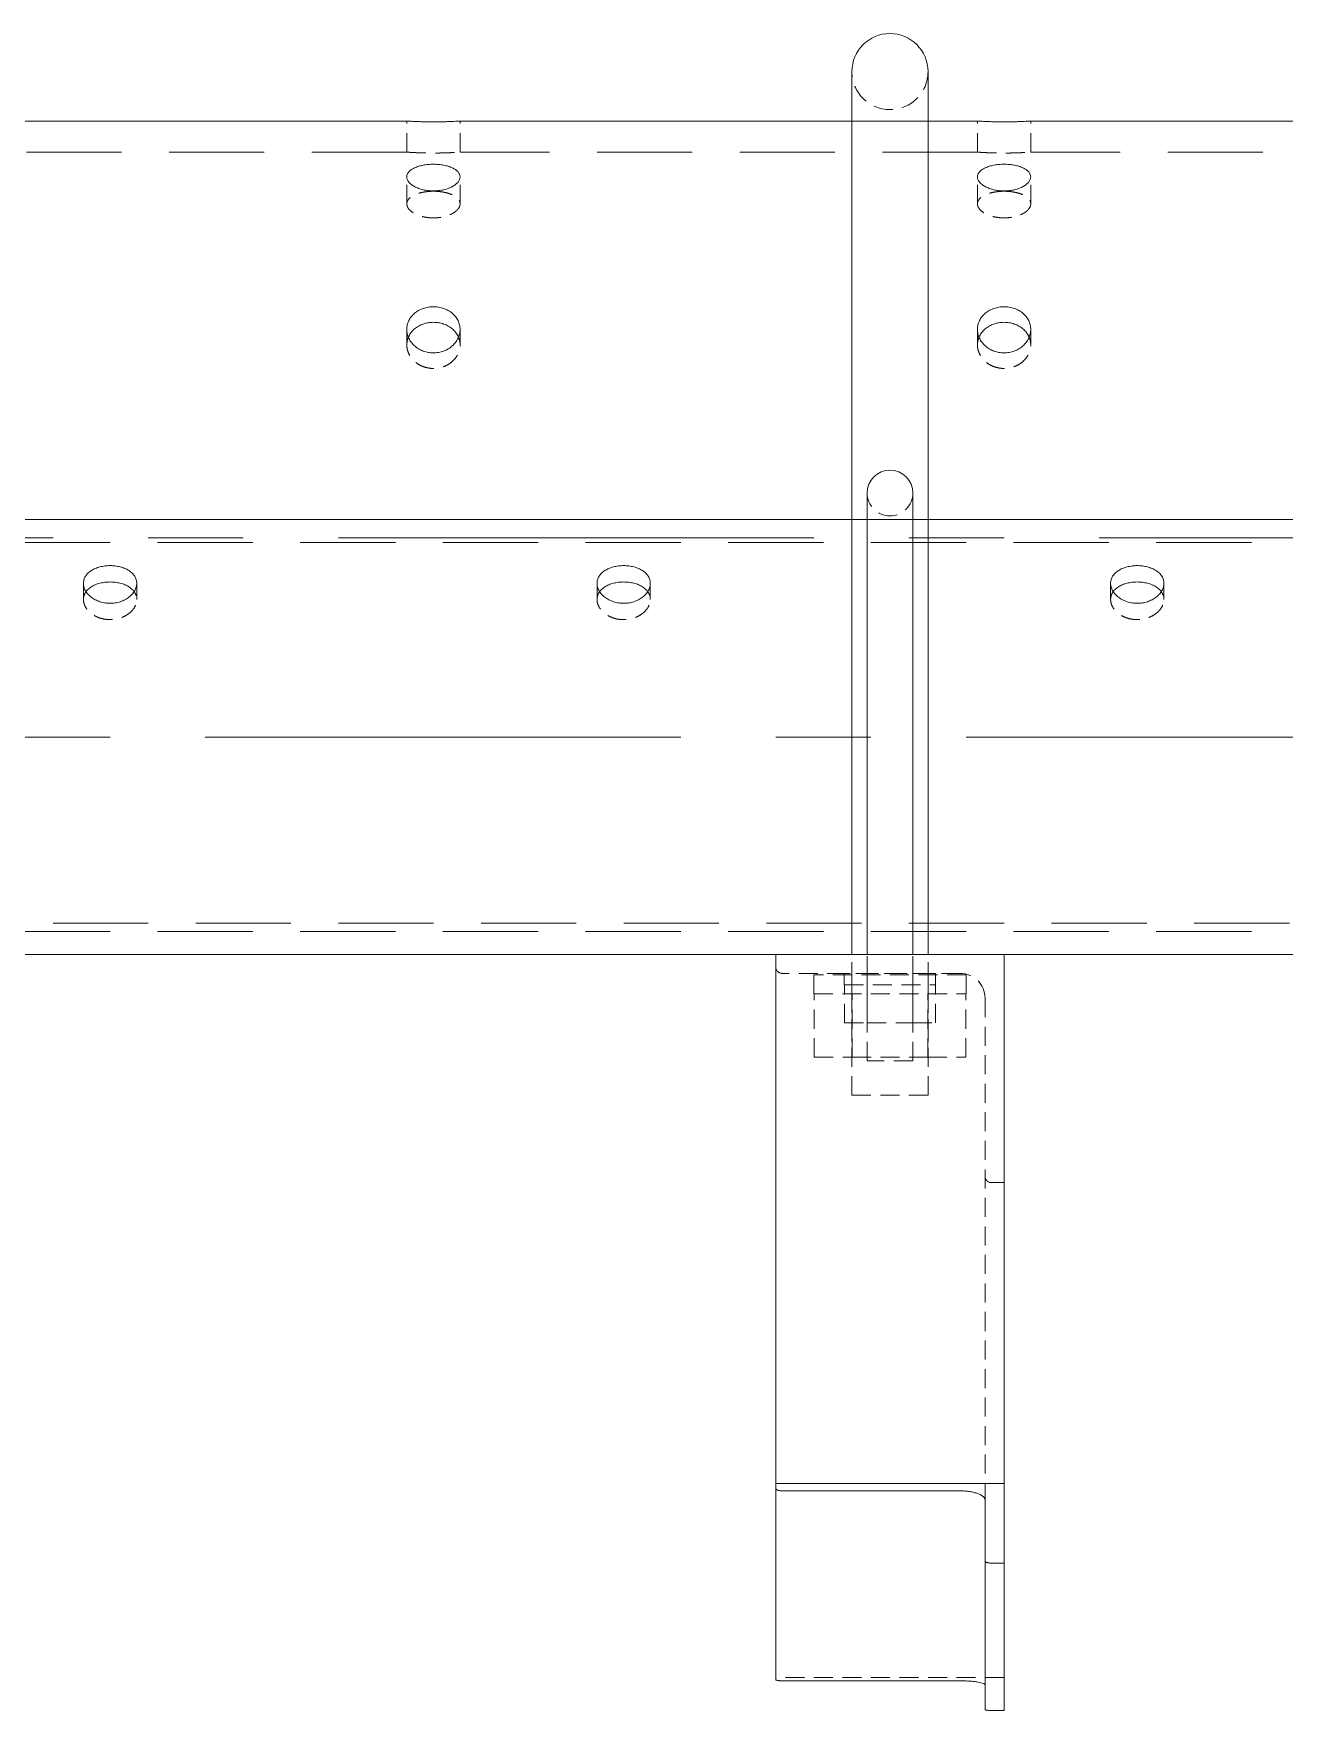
# Model space of a CAD drawing. Header units: millimetres. Extents: x -46397 to 283259, y -8690 to 23983.
# Drawn here: x 2568 to 2896.8, y 4020.8 to 4461.7 of the extents above; entities that cross this region are included whole.
import ezdxf

# ---------------------------------------------------------------- set-up
doc = ezdxf.new("R2010")
doc.units = ezdxf.units.MM
doc.linetypes.add('CENTER', pattern=[2, 1.25, -0.25, 0.25, -0.25])
doc.linetypes.add('HIDDENX2', pattern=[0.75, 0.5, -0.25])
doc.layers.add('DUONGTAM', color=1, linetype='CENTER', lineweight=0)
doc.layers.add('flashshoot', color=7, linetype='Continuous')

# ---------------------------------------------------------------- blocks, each defined once
blk = doc.blocks.new('A$C49aca623')
at = {"color": 2, "linetype": 'Continuous', "lineweight": 0, "ltscale": 10, "extrusion": (2.28848e-17, 1, 0)}
for p, q in [((-747, -563.9), (-883, -563.9)), ((-597, -563.9), (-733, -563.9)), ((-447, -563.9), (-583, -563.9)), ((1960, -783), (-2832, -783))]:
    blk.add_line(p, q, dxfattribs=at)
at = {"color": 1, "linetype": 'HIDDENX2', "lineweight": 0, "ltscale": 10, "extrusion": (2.28848e-17, 1, 0)}
for p, q in [((-747, -572.08), (-747, -563.9)), ((-733, -572.08), (-733, -563.9)), ((-597, -572.08), (-597, -563.9)), ((-583, -572.08), (-583, -563.9)), ((-747, -585.66), (-747, -578.58)), ((-733, -585.66), (-733, -578.58)), ((-597, -585.66), (-597, -578.58)), ((-583, -585.66), (-583, -578.58)), ((-747, -622.77), (-747, -618.68)), ((-733, -622.77), (-733, -618.68)), ((-597, -622.77), (-597, -618.68)), ((-583, -622.77), (-583, -618.68))]:
    blk.add_line(p, q, dxfattribs=at)
at = {"color": 1, "linetype": 'HIDDENX2', "lineweight": 0, "ltscale": 50, "extrusion": (2.28848e-17, 1, 0)}
for p, q in [((-747, -572.08), (-883, -572.08)), ((-597, -572.08), (-733, -572.08)), ((-447, -572.08), (-583, -572.08)), ((1960, -774.82), (-2832, -774.82))]:
    blk.add_line(p, q, dxfattribs=at)
at = {"color": 2, "linetype": 'Continuous', "lineweight": 0, "ltscale": 10}
for points, knots in [([(-733, -563.9), (-733, -563.9), (-733.04, -563.9), (-733.22, -563.91), (-733.35, -563.92), (-733.71, -563.94), (-733.93, -563.96), (-734.45, -563.98), (-734.74, -564), (-735.36, -564.03), (-735.71, -564.04), (-736.48, -564.07), (-736.89, -564.08), (-737.75, -564.1), (-738.2, -564.11), (-739.11, -564.12), (-739.56, -564.12), (-740.44, -564.12), (-740.89, -564.12), (-741.8, -564.11), (-742.25, -564.1), (-743.11, -564.08), (-743.52, -564.07), (-744.29, -564.04), (-744.64, -564.03), (-745.26, -564), (-745.55, -563.98), (-746.07, -563.96), (-746.29, -563.94), (-746.65, -563.92), (-746.78, -563.91), (-746.96, -563.9), (-747, -563.9), (-747, -563.9)], [10.550311, 10.550311, 10.550311, 10.550311, 11.869099, 11.869099, 13.187888, 13.187888, 14.506676, 14.506676, 15.825465, 15.825465, 17.144254, 17.144254, 18.463043, 18.463043, 19.781833, 19.781833, 21.100622, 21.100622, 22.419411, 22.419411, 23.7382, 23.7382, 25.05699, 25.05699, 26.375779, 26.375779, 27.694567, 27.694567, 29.013356, 29.013356, 30.332144, 30.332144, 31.650933, 31.650933, 31.650933, 31.650933]), ([(-583, -563.9), (-583, -563.9), (-583.04, -563.9), (-583.22, -563.91), (-583.35, -563.92), (-583.71, -563.94), (-583.93, -563.96), (-584.45, -563.98), (-584.74, -564), (-585.36, -564.03), (-585.71, -564.04), (-586.48, -564.07), (-586.89, -564.08), (-587.75, -564.1), (-588.2, -564.11), (-589.11, -564.12), (-589.56, -564.12), (-590.44, -564.12), (-590.89, -564.12), (-591.8, -564.11), (-592.25, -564.1), (-593.11, -564.08), (-593.52, -564.07), (-594.29, -564.04), (-594.64, -564.03), (-595.26, -564), (-595.55, -563.98), (-596.07, -563.96), (-596.29, -563.94), (-596.65, -563.92), (-596.78, -563.91), (-596.96, -563.9), (-597, -563.9), (-597, -563.9)], [10.550311, 10.550311, 10.550311, 10.550311, 11.869099, 11.869099, 13.187888, 13.187888, 14.506676, 14.506676, 15.825465, 15.825465, 17.144254, 17.144254, 18.463043, 18.463043, 19.781833, 19.781833, 21.100622, 21.100622, 22.419411, 22.419411, 23.7382, 23.7382, 25.05699, 25.05699, 26.375779, 26.375779, 27.694567, 27.694567, 29.013356, 29.013356, 30.332144, 30.332144, 31.650933, 31.650933, 31.650933, 31.650933]), ([(-740, -575.27), (-739.56, -575.27), (-739.11, -575.29), (-738.2, -575.37), (-737.75, -575.43), (-736.89, -575.59), (-736.48, -575.69), (-735.71, -575.92), (-735.36, -576.06), (-734.74, -576.34), (-734.45, -576.51), (-733.93, -576.86), (-733.71, -577.06), (-733.35, -577.47), (-733.22, -577.69), (-733.04, -578.13), (-733, -578.36), (-733, -578.8), (-733.04, -579.03), (-733.22, -579.49), (-733.35, -579.72), (-733.71, -580.17), (-733.93, -580.39), (-734.45, -580.79), (-734.74, -580.98), (-735.36, -581.32), (-735.71, -581.47), (-736.48, -581.76), (-736.89, -581.88), (-737.75, -582.07), (-738.2, -582.15), (-739.11, -582.25), (-739.56, -582.27), (-740.44, -582.27), (-740.89, -582.25), (-741.8, -582.15), (-742.25, -582.07), (-743.11, -581.88), (-743.52, -581.76), (-744.29, -581.47), (-744.64, -581.32), (-745.26, -580.98), (-745.55, -580.79), (-746.07, -580.39), (-746.29, -580.17), (-746.65, -579.72), (-746.78, -579.49), (-746.96, -579.03), (-747, -578.8), (-747, -578.36), (-746.96, -578.13), (-746.78, -577.69), (-746.65, -577.47), (-746.29, -577.06), (-746.07, -576.86), (-745.55, -576.51), (-745.26, -576.34), (-744.64, -576.06), (-744.29, -575.92), (-743.52, -575.69), (-743.11, -575.59), (-742.25, -575.43), (-741.8, -575.37), (-740.89, -575.29), (-740.44, -575.27), (-740, -575.27)], [0, 0, 0, 0, 1.318789, 1.318789, 2.637578, 2.637578, 3.956368, 3.956368, 5.275157, 5.275157, 6.593945, 6.593945, 7.912734, 7.912734, 9.231522, 9.231522, 10.550311, 10.550311, 11.869099, 11.869099, 13.187888, 13.187888, 14.506676, 14.506676, 15.825465, 15.825465, 17.144254, 17.144254, 18.463043, 18.463043, 19.781833, 19.781833, 21.100622, 21.100622, 22.419411, 22.419411, 23.7382, 23.7382, 25.05699, 25.05699, 26.375779, 26.375779, 27.694567, 27.694567, 29.013356, 29.013356, 30.332144, 30.332144, 31.650933, 31.650933, 32.969721, 32.969721, 34.28851, 34.28851, 35.607298, 35.607298, 36.926087, 36.926087, 38.244876, 38.244876, 39.563665, 39.563665, 40.882454, 40.882454, 42.201244, 42.201244, 42.201244, 42.201244]), ([(-590, -575.27), (-589.56, -575.27), (-589.11, -575.29), (-588.2, -575.37), (-587.75, -575.43), (-586.89, -575.59), (-586.48, -575.69), (-585.71, -575.92), (-585.36, -576.06), (-584.74, -576.34), (-584.45, -576.51), (-583.93, -576.86), (-583.71, -577.06), (-583.35, -577.47), (-583.22, -577.69), (-583.04, -578.13), (-583, -578.36), (-583, -578.8), (-583.04, -579.03), (-583.22, -579.49), (-583.35, -579.72), (-583.71, -580.17), (-583.93, -580.39), (-584.45, -580.79), (-584.74, -580.98), (-585.36, -581.32), (-585.71, -581.47), (-586.48, -581.76), (-586.89, -581.88), (-587.75, -582.07), (-588.2, -582.15), (-589.11, -582.25), (-589.56, -582.27), (-590.44, -582.27), (-590.89, -582.25), (-591.8, -582.15), (-592.25, -582.07), (-593.11, -581.88), (-593.52, -581.76), (-594.29, -581.47), (-594.64, -581.32), (-595.26, -580.98), (-595.55, -580.79), (-596.07, -580.39), (-596.29, -580.17), (-596.65, -579.72), (-596.78, -579.49), (-596.96, -579.03), (-597, -578.8), (-597, -578.36), (-596.96, -578.13), (-596.78, -577.69), (-596.65, -577.47), (-596.29, -577.06), (-596.07, -576.86), (-595.55, -576.51), (-595.26, -576.34), (-594.64, -576.06), (-594.29, -575.92), (-593.52, -575.69), (-593.11, -575.59), (-592.25, -575.43), (-591.8, -575.37), (-590.89, -575.29), (-590.44, -575.27), (-590, -575.27)], [0, 0, 0, 0, 1.318789, 1.318789, 2.637578, 2.637578, 3.956368, 3.956368, 5.275157, 5.275157, 6.593945, 6.593945, 7.912734, 7.912734, 9.231522, 9.231522, 10.550311, 10.550311, 11.869099, 11.869099, 13.187888, 13.187888, 14.506676, 14.506676, 15.825465, 15.825465, 17.144254, 17.144254, 18.463043, 18.463043, 19.781833, 19.781833, 21.100622, 21.100622, 22.419411, 22.419411, 23.7382, 23.7382, 25.05699, 25.05699, 26.375779, 26.375779, 27.694567, 27.694567, 29.013356, 29.013356, 30.332144, 30.332144, 31.650933, 31.650933, 32.969721, 32.969721, 34.28851, 34.28851, 35.607298, 35.607298, 36.926087, 36.926087, 38.244876, 38.244876, 39.563665, 39.563665, 40.882454, 40.882454, 42.201244, 42.201244, 42.201244, 42.201244]), ([(-740, -612.72), (-739.56, -612.72), (-739.11, -612.76), (-738.2, -612.91), (-737.75, -613.02), (-736.89, -613.32), (-736.48, -613.51), (-735.71, -613.94), (-735.36, -614.18), (-734.74, -614.71), (-734.45, -615), (-733.93, -615.65), (-733.71, -616), (-733.35, -616.74), (-733.22, -617.12), (-733.04, -617.9), (-733, -618.29), (-733, -619.06), (-733.04, -619.45), (-733.22, -620.24), (-733.35, -620.63), (-733.71, -621.39), (-733.93, -621.75), (-734.45, -622.43), (-734.74, -622.74), (-735.36, -623.29), (-735.71, -623.55), (-736.48, -624.01), (-736.89, -624.21), (-737.75, -624.53), (-738.2, -624.65), (-739.11, -624.81), (-739.56, -624.85), (-740.44, -624.85), (-740.89, -624.81), (-741.8, -624.65), (-742.25, -624.53), (-743.11, -624.21), (-743.52, -624.01), (-744.29, -623.55), (-744.64, -623.29), (-745.26, -622.74), (-745.55, -622.43), (-746.07, -621.75), (-746.29, -621.39), (-746.65, -620.63), (-746.78, -620.24), (-746.96, -619.45), (-747, -619.06), (-747, -618.29), (-746.96, -617.9), (-746.78, -617.12), (-746.65, -616.74), (-746.29, -616), (-746.07, -615.65), (-745.55, -615), (-745.26, -614.71), (-744.64, -614.18), (-744.29, -613.94), (-743.52, -613.51), (-743.11, -613.32), (-742.25, -613.02), (-741.8, -612.91), (-740.89, -612.76), (-740.44, -612.72), (-740, -612.72)], [0, 0, 0, 0, 1.318789, 1.318789, 2.637578, 2.637578, 3.956368, 3.956368, 5.275157, 5.275157, 6.593945, 6.593945, 7.912734, 7.912734, 9.231522, 9.231522, 10.550311, 10.550311, 11.869099, 11.869099, 13.187888, 13.187888, 14.506676, 14.506676, 15.825465, 15.825465, 17.144254, 17.144254, 18.463043, 18.463043, 19.781833, 19.781833, 21.100622, 21.100622, 22.419411, 22.419411, 23.7382, 23.7382, 25.05699, 25.05699, 26.375779, 26.375779, 27.694567, 27.694567, 29.013356, 29.013356, 30.332144, 30.332144, 31.650933, 31.650933, 32.969721, 32.969721, 34.28851, 34.28851, 35.607298, 35.607298, 36.926087, 36.926087, 38.244876, 38.244876, 39.563665, 39.563665, 40.882454, 40.882454, 42.201244, 42.201244, 42.201244, 42.201244]), ([(-590, -612.72), (-589.56, -612.72), (-589.11, -612.76), (-588.2, -612.91), (-587.75, -613.02), (-586.89, -613.32), (-586.48, -613.51), (-585.71, -613.94), (-585.36, -614.18), (-584.74, -614.71), (-584.45, -615), (-583.93, -615.65), (-583.71, -616), (-583.35, -616.74), (-583.22, -617.12), (-583.04, -617.9), (-583, -618.29), (-583, -619.06), (-583.04, -619.45), (-583.22, -620.24), (-583.35, -620.63), (-583.71, -621.39), (-583.93, -621.75), (-584.45, -622.43), (-584.74, -622.74), (-585.36, -623.29), (-585.71, -623.55), (-586.48, -624.01), (-586.89, -624.21), (-587.75, -624.53), (-588.2, -624.65), (-589.11, -624.81), (-589.56, -624.85), (-590.44, -624.85), (-590.89, -624.81), (-591.8, -624.65), (-592.25, -624.53), (-593.11, -624.21), (-593.52, -624.01), (-594.29, -623.55), (-594.64, -623.29), (-595.26, -622.74), (-595.55, -622.43), (-596.07, -621.75), (-596.29, -621.39), (-596.65, -620.63), (-596.78, -620.24), (-596.96, -619.45), (-597, -619.06), (-597, -618.29), (-596.96, -617.9), (-596.78, -617.12), (-596.65, -616.74), (-596.29, -616), (-596.07, -615.65), (-595.55, -615), (-595.26, -614.71), (-594.64, -614.18), (-594.29, -613.94), (-593.52, -613.51), (-593.11, -613.32), (-592.25, -613.02), (-591.8, -612.91), (-590.89, -612.76), (-590.44, -612.72), (-590, -612.72)], [0, 0, 0, 0, 1.318789, 1.318789, 2.637578, 2.637578, 3.956368, 3.956368, 5.275157, 5.275157, 6.593945, 6.593945, 7.912734, 7.912734, 9.231522, 9.231522, 10.550311, 10.550311, 11.869099, 11.869099, 13.187888, 13.187888, 14.506676, 14.506676, 15.825465, 15.825465, 17.144254, 17.144254, 18.463043, 18.463043, 19.781833, 19.781833, 21.100622, 21.100622, 22.419411, 22.419411, 23.7382, 23.7382, 25.05699, 25.05699, 26.375779, 26.375779, 27.694567, 27.694567, 29.013356, 29.013356, 30.332144, 30.332144, 31.650933, 31.650933, 32.969721, 32.969721, 34.28851, 34.28851, 35.607298, 35.607298, 36.926087, 36.926087, 38.244876, 38.244876, 39.563665, 39.563665, 40.882454, 40.882454, 42.201244, 42.201244, 42.201244, 42.201244]), ([(-740, -616.82), (-740.44, -616.82), (-740.89, -616.86), (-741.8, -617.01), (-742.25, -617.12), (-743.11, -617.42), (-743.52, -617.6), (-744.29, -618.03), (-744.64, -618.28), (-745.26, -618.8), (-745.55, -619.1), (-746.07, -619.74), (-746.29, -620.09), (-746.51, -620.55), (-746.55, -620.64), (-746.59, -620.73)], [0, 0, 0, 0, 1.318854, 1.318854, 2.637708, 2.637708, 3.956563, 3.956563, 5.275417, 5.275417, 6.59427, 6.59427, 7.913123, 7.913123, 8.233495, 8.233495, 8.233495, 8.233495]), ([(-733.41, -620.73), (-733.45, -620.64), (-733.49, -620.55), (-733.71, -620.09), (-733.93, -619.74), (-734.45, -619.1), (-734.74, -618.8), (-735.36, -618.28), (-735.71, -618.03), (-736.48, -617.6), (-736.89, -617.42), (-737.75, -617.12), (-738.2, -617.01), (-739.11, -616.86), (-739.56, -616.82), (-740, -616.82)], [33.969824, 33.969824, 33.969824, 33.969824, 34.290196, 34.290196, 35.609049, 35.609049, 36.927902, 36.927902, 38.246757, 38.246757, 39.565611, 39.565611, 40.884465, 40.884465, 42.203319, 42.203319, 42.203319, 42.203319]), ([(-590, -616.82), (-590.44, -616.82), (-590.89, -616.86), (-591.8, -617.01), (-592.25, -617.12), (-593.11, -617.42), (-593.52, -617.6), (-594.29, -618.03), (-594.64, -618.28), (-595.26, -618.8), (-595.55, -619.1), (-596.07, -619.74), (-596.29, -620.09), (-596.51, -620.55), (-596.55, -620.64), (-596.59, -620.73)], [0, 0, 0, 0, 1.318854, 1.318854, 2.637708, 2.637708, 3.956563, 3.956563, 5.275417, 5.275417, 6.59427, 6.59427, 7.913123, 7.913123, 8.233495, 8.233495, 8.233495, 8.233495]), ([(-583.41, -620.73), (-583.45, -620.64), (-583.49, -620.55), (-583.71, -620.09), (-583.93, -619.74), (-584.45, -619.1), (-584.74, -618.8), (-585.36, -618.28), (-585.71, -618.03), (-586.48, -617.6), (-586.89, -617.42), (-587.75, -617.12), (-588.2, -617.01), (-589.11, -616.86), (-589.56, -616.82), (-590, -616.82)], [33.969824, 33.969824, 33.969824, 33.969824, 34.290196, 34.290196, 35.609049, 35.609049, 36.927902, 36.927902, 38.246757, 38.246757, 39.565611, 39.565611, 40.884465, 40.884465, 42.203319, 42.203319, 42.203319, 42.203319])]:
    blk.add_open_spline(points, degree=3, knots=knots, dxfattribs=at)
at = {"color": 1, "linetype": 'HIDDENX2', "lineweight": 0, "ltscale": 10}
for points, knots in [([(-747, -572.08), (-747, -572.08), (-746.96, -572.08), (-746.78, -572.09), (-746.65, -572.1), (-746.29, -572.13), (-746.07, -572.14), (-745.55, -572.17), (-745.26, -572.19), (-744.64, -572.22), (-744.29, -572.23), (-743.52, -572.26), (-743.11, -572.28), (-742.25, -572.3), (-741.8, -572.31), (-740.89, -572.32), (-740.44, -572.32), (-739.56, -572.32), (-739.11, -572.32), (-738.2, -572.31), (-737.75, -572.3), (-736.89, -572.28), (-736.48, -572.26), (-735.71, -572.23), (-735.36, -572.22), (-734.74, -572.19), (-734.45, -572.17), (-733.93, -572.14), (-733.71, -572.13), (-733.35, -572.1), (-733.22, -572.09), (-733.04, -572.08), (-733, -572.08), (-733, -572.08)], [10.55083, 10.55083, 10.55083, 10.55083, 11.869683, 11.869683, 13.188536, 13.188536, 14.507389, 14.507389, 15.826243, 15.826243, 17.145097, 17.145097, 18.463951, 18.463951, 19.782805, 19.782805, 21.10166, 21.10166, 22.420514, 22.420514, 23.739368, 23.739368, 25.058222, 25.058222, 26.377077, 26.377077, 27.69593, 27.69593, 29.014783, 29.014783, 30.333636, 30.333636, 31.652489, 31.652489, 31.652489, 31.652489]), ([(-597, -572.08), (-597, -572.08), (-596.96, -572.08), (-596.78, -572.09), (-596.65, -572.1), (-596.29, -572.13), (-596.07, -572.14), (-595.55, -572.17), (-595.26, -572.19), (-594.64, -572.22), (-594.29, -572.23), (-593.52, -572.26), (-593.11, -572.28), (-592.25, -572.3), (-591.8, -572.31), (-590.89, -572.32), (-590.44, -572.32), (-589.56, -572.32), (-589.11, -572.32), (-588.2, -572.31), (-587.75, -572.3), (-586.89, -572.28), (-586.48, -572.26), (-585.71, -572.23), (-585.36, -572.22), (-584.74, -572.19), (-584.45, -572.17), (-583.93, -572.14), (-583.71, -572.13), (-583.35, -572.1), (-583.22, -572.09), (-583.04, -572.08), (-583, -572.08), (-583, -572.08)], [10.55083, 10.55083, 10.55083, 10.55083, 11.869683, 11.869683, 13.188536, 13.188536, 14.507389, 14.507389, 15.826243, 15.826243, 17.145097, 17.145097, 18.463951, 18.463951, 19.782805, 19.782805, 21.10166, 21.10166, 22.420514, 22.420514, 23.739368, 23.739368, 25.058222, 25.058222, 26.377077, 26.377077, 27.69593, 27.69593, 29.014783, 29.014783, 30.333636, 30.333636, 31.652489, 31.652489, 31.652489, 31.652489]), ([(-740, -582.37), (-740.44, -582.37), (-740.89, -582.39), (-741.8, -582.47), (-742.25, -582.53), (-743.11, -582.69), (-743.52, -582.79), (-744.29, -583.02), (-744.64, -583.15), (-745.26, -583.43), (-745.55, -583.59), (-746.07, -583.95), (-746.29, -584.15), (-746.65, -584.56), (-746.78, -584.77), (-746.96, -585.22), (-747, -585.44), (-747, -585.88), (-746.96, -586.11), (-746.78, -586.57), (-746.65, -586.81), (-746.29, -587.26), (-746.07, -587.48), (-745.55, -587.88), (-745.26, -588.07), (-744.64, -588.41), (-744.29, -588.57), (-743.52, -588.85), (-743.11, -588.97), (-742.25, -589.17), (-741.8, -589.25), (-740.89, -589.35), (-740.44, -589.37), (-739.56, -589.37), (-739.11, -589.35), (-738.2, -589.25), (-737.75, -589.17), (-736.89, -588.97), (-736.48, -588.85), (-735.71, -588.57), (-735.36, -588.41), (-734.74, -588.07), (-734.45, -587.88), (-733.93, -587.48), (-733.71, -587.26), (-733.35, -586.81), (-733.22, -586.57), (-733.04, -586.11), (-733, -585.88), (-733, -585.44), (-733.04, -585.22), (-733.22, -584.77), (-733.35, -584.56), (-733.71, -584.15), (-733.93, -583.95), (-734.45, -583.59), (-734.74, -583.43), (-735.36, -583.15), (-735.71, -583.02), (-736.48, -582.79), (-736.89, -582.69), (-737.75, -582.53), (-738.2, -582.47), (-739.11, -582.39), (-739.56, -582.37), (-740, -582.37)], [0, 0, 0, 0, 1.318854, 1.318854, 2.637708, 2.637708, 3.956563, 3.956563, 5.275417, 5.275417, 6.59427, 6.59427, 7.913123, 7.913123, 9.231977, 9.231977, 10.55083, 10.55083, 11.869683, 11.869683, 13.188536, 13.188536, 14.507389, 14.507389, 15.826243, 15.826243, 17.145097, 17.145097, 18.463951, 18.463951, 19.782805, 19.782805, 21.10166, 21.10166, 22.420514, 22.420514, 23.739368, 23.739368, 25.058222, 25.058222, 26.377077, 26.377077, 27.69593, 27.69593, 29.014783, 29.014783, 30.333636, 30.333636, 31.652489, 31.652489, 32.971343, 32.971343, 34.290196, 34.290196, 35.609049, 35.609049, 36.927902, 36.927902, 38.246757, 38.246757, 39.565611, 39.565611, 40.884465, 40.884465, 42.203319, 42.203319, 42.203319, 42.203319]), ([(-590, -582.37), (-590.44, -582.37), (-590.89, -582.39), (-591.8, -582.47), (-592.25, -582.53), (-593.11, -582.69), (-593.52, -582.79), (-594.29, -583.02), (-594.64, -583.15), (-595.26, -583.43), (-595.55, -583.59), (-596.07, -583.95), (-596.29, -584.15), (-596.65, -584.56), (-596.78, -584.77), (-596.96, -585.22), (-597, -585.44), (-597, -585.88), (-596.96, -586.11), (-596.78, -586.57), (-596.65, -586.81), (-596.29, -587.26), (-596.07, -587.48), (-595.55, -587.88), (-595.26, -588.07), (-594.64, -588.41), (-594.29, -588.57), (-593.52, -588.85), (-593.11, -588.97), (-592.25, -589.17), (-591.8, -589.25), (-590.89, -589.35), (-590.44, -589.37), (-589.56, -589.37), (-589.11, -589.35), (-588.2, -589.25), (-587.75, -589.17), (-586.89, -588.97), (-586.48, -588.85), (-585.71, -588.57), (-585.36, -588.41), (-584.74, -588.07), (-584.45, -587.88), (-583.93, -587.48), (-583.71, -587.26), (-583.35, -586.81), (-583.22, -586.57), (-583.04, -586.11), (-583, -585.88), (-583, -585.44), (-583.04, -585.22), (-583.22, -584.77), (-583.35, -584.56), (-583.71, -584.15), (-583.93, -583.95), (-584.45, -583.59), (-584.74, -583.43), (-585.36, -583.15), (-585.71, -583.02), (-586.48, -582.79), (-586.89, -582.69), (-587.75, -582.53), (-588.2, -582.47), (-589.11, -582.39), (-589.56, -582.37), (-590, -582.37)], [0, 0, 0, 0, 1.318854, 1.318854, 2.637708, 2.637708, 3.956563, 3.956563, 5.275417, 5.275417, 6.59427, 6.59427, 7.913123, 7.913123, 9.231977, 9.231977, 10.55083, 10.55083, 11.869683, 11.869683, 13.188536, 13.188536, 14.507389, 14.507389, 15.826243, 15.826243, 17.145097, 17.145097, 18.463951, 18.463951, 19.782805, 19.782805, 21.10166, 21.10166, 22.420514, 22.420514, 23.739368, 23.739368, 25.058222, 25.058222, 26.377077, 26.377077, 27.69593, 27.69593, 29.014783, 29.014783, 30.333636, 30.333636, 31.652489, 31.652489, 32.971343, 32.971343, 34.290196, 34.290196, 35.609049, 35.609049, 36.927902, 36.927902, 38.246757, 38.246757, 39.565611, 39.565611, 40.884465, 40.884465, 42.203319, 42.203319, 42.203319, 42.203319]), ([(-746.59, -620.73), (-746.71, -621.02), (-746.8, -621.31), (-746.96, -621.99), (-747, -622.38), (-747, -623.15), (-746.96, -623.54), (-746.78, -624.33), (-746.65, -624.72), (-746.29, -625.48), (-746.07, -625.85), (-745.55, -626.52), (-745.26, -626.84), (-744.64, -627.39), (-744.29, -627.65), (-743.52, -628.11), (-743.11, -628.31), (-742.25, -628.63), (-741.8, -628.75), (-740.89, -628.91), (-740.44, -628.95), (-739.56, -628.95), (-739.11, -628.91), (-738.2, -628.75), (-737.75, -628.63), (-736.89, -628.31), (-736.48, -628.11), (-735.71, -627.65), (-735.36, -627.39), (-734.74, -626.84), (-734.45, -626.52), (-733.93, -625.85), (-733.71, -625.48), (-733.35, -624.72), (-733.22, -624.33), (-733.04, -623.54), (-733, -623.15), (-733, -622.38), (-733.04, -621.99), (-733.2, -621.31), (-733.29, -621.02), (-733.41, -620.73)], [8.233495, 8.233495, 8.233495, 8.233495, 9.231977, 9.231977, 10.55083, 10.55083, 11.869683, 11.869683, 13.188536, 13.188536, 14.507389, 14.507389, 15.826243, 15.826243, 17.145097, 17.145097, 18.463951, 18.463951, 19.782805, 19.782805, 21.10166, 21.10166, 22.420514, 22.420514, 23.739368, 23.739368, 25.058222, 25.058222, 26.377077, 26.377077, 27.69593, 27.69593, 29.014783, 29.014783, 30.333636, 30.333636, 31.652489, 31.652489, 32.971343, 32.971343, 33.969824, 33.969824, 33.969824, 33.969824]), ([(-596.59, -620.73), (-596.71, -621.02), (-596.8, -621.31), (-596.96, -621.99), (-597, -622.38), (-597, -623.15), (-596.96, -623.54), (-596.78, -624.33), (-596.65, -624.72), (-596.29, -625.48), (-596.07, -625.85), (-595.55, -626.52), (-595.26, -626.84), (-594.64, -627.39), (-594.29, -627.65), (-593.52, -628.11), (-593.11, -628.31), (-592.25, -628.63), (-591.8, -628.75), (-590.89, -628.91), (-590.44, -628.95), (-589.56, -628.95), (-589.11, -628.91), (-588.2, -628.75), (-587.75, -628.63), (-586.89, -628.31), (-586.48, -628.11), (-585.71, -627.65), (-585.36, -627.39), (-584.74, -626.84), (-584.45, -626.52), (-583.93, -625.85), (-583.71, -625.48), (-583.35, -624.72), (-583.22, -624.33), (-583.04, -623.54), (-583, -623.15), (-583, -622.38), (-583.04, -621.99), (-583.2, -621.31), (-583.29, -621.02), (-583.41, -620.73)], [8.233495, 8.233495, 8.233495, 8.233495, 9.231977, 9.231977, 10.55083, 10.55083, 11.869683, 11.869683, 13.188536, 13.188536, 14.507389, 14.507389, 15.826243, 15.826243, 17.145097, 17.145097, 18.463951, 18.463951, 19.782805, 19.782805, 21.10166, 21.10166, 22.420514, 22.420514, 23.739368, 23.739368, 25.058222, 25.058222, 26.377077, 26.377077, 27.69593, 27.69593, 29.014783, 29.014783, 30.333636, 30.333636, 31.652489, 31.652489, 32.971343, 32.971343, 33.969824, 33.969824, 33.969824, 33.969824])]:
    blk.add_open_spline(points, degree=3, knots=knots, dxfattribs=at)
at = {"layer": 'DUONGTAM', "ltscale": 100, "extrusion": (2.28848e-17, 1, 0)}
blk.add_line((1960, -673.45), (-3000, -673.45), dxfattribs=at)
blk = doc.blocks.new('A$C46e65358')
at = {"color": 150, "linetype": 'Continuous', "lineweight": 0, "ltscale": 10, "extrusion": (2.28848e-17, 1, 0)}
for p, q in [((1125, -668.7), (-3000, -668.7)), ((1125, -783), (-2842, -783))]:
    blk.add_line(p, q, dxfattribs=at)
at = {"color": 1, "linetype": 'HIDDENX2', "lineweight": 0, "ltscale": 50, "extrusion": (2.28848e-17, 1, 0)}
for p, q in [((1125, -674.72), (-3000, -674.72)), ((1125, -776.98), (-2842, -776.98))]:
    blk.add_line(p, q, dxfattribs=at)
at = {"color": 1, "linetype": 'HIDDENX2', "lineweight": 0, "ltscale": 10, "extrusion": (2.28848e-17, 1, 0)}
for p, q in [((-832, -689.7), (-832, -685.44)), ((-818, -689.7), (-818, -685.44)), ((-697, -689.7), (-697, -685.44)), ((-683, -689.7), (-683, -685.44)), ((-562, -689.7), (-562, -685.44)), ((-548, -689.7), (-548, -685.44))]:
    blk.add_line(p, q, dxfattribs=at)
at = {"color": 150, "linetype": 'Continuous', "lineweight": 0, "ltscale": 10}
for points, knots in [([(-825, -680.79), (-824.56, -680.79), (-824.11, -680.82), (-823.2, -680.93), (-822.75, -681.01), (-821.89, -681.24), (-821.48, -681.38), (-820.71, -681.7), (-820.36, -681.89), (-819.74, -682.29), (-819.45, -682.52), (-818.93, -683.02), (-818.71, -683.3), (-818.35, -683.88), (-818.22, -684.19), (-818.04, -684.81), (-818, -685.13), (-818, -685.75), (-818.04, -686.08), (-818.22, -686.73), (-818.35, -687.06), (-818.71, -687.7), (-818.93, -688.01), (-819.45, -688.58), (-819.74, -688.85), (-820.36, -689.33), (-820.71, -689.56), (-821.48, -689.96), (-821.89, -690.13), (-822.75, -690.41), (-823.2, -690.52), (-824.11, -690.66), (-824.56, -690.69), (-825.44, -690.69), (-825.89, -690.66), (-826.8, -690.52), (-827.25, -690.41), (-828.11, -690.13), (-828.52, -689.96), (-829.29, -689.56), (-829.64, -689.33), (-830.26, -688.85), (-830.55, -688.58), (-831.07, -688.01), (-831.29, -687.7), (-831.65, -687.06), (-831.78, -686.73), (-831.96, -686.08), (-832, -685.75), (-832, -685.13), (-831.96, -684.81), (-831.78, -684.19), (-831.65, -683.88), (-831.29, -683.3), (-831.07, -683.02), (-830.55, -682.52), (-830.26, -682.29), (-829.64, -681.89), (-829.29, -681.7), (-828.52, -681.38), (-828.11, -681.24), (-827.25, -681.01), (-826.8, -680.93), (-825.89, -680.82), (-825.44, -680.79), (-825, -680.79)], [0, 0, 0, 0, 1.319832, 1.319832, 2.639664, 2.639664, 3.959497, 3.959497, 5.279329, 5.279329, 6.599151, 6.599151, 7.918973, 7.918973, 9.238795, 9.238795, 10.558617, 10.558617, 11.878439, 11.878439, 13.198261, 13.198261, 14.518084, 14.518084, 15.837906, 15.837906, 17.157738, 17.157738, 18.47757, 18.47757, 19.797402, 19.797402, 21.117235, 21.117235, 22.437067, 22.437067, 23.756899, 23.756899, 25.076731, 25.076731, 26.396564, 26.396564, 27.716386, 27.716386, 29.036208, 29.036208, 30.35603, 30.35603, 31.675852, 31.675852, 32.995674, 32.995674, 34.315496, 34.315496, 35.635318, 35.635318, 36.95514, 36.95514, 38.274973, 38.274973, 39.594805, 39.594805, 40.914637, 40.914637, 42.234469, 42.234469, 42.234469, 42.234469]), ([(-690, -680.79), (-689.56, -680.79), (-689.11, -680.82), (-688.2, -680.93), (-687.75, -681.01), (-686.89, -681.24), (-686.48, -681.38), (-685.71, -681.7), (-685.36, -681.89), (-684.74, -682.29), (-684.45, -682.52), (-683.93, -683.02), (-683.71, -683.3), (-683.35, -683.88), (-683.22, -684.19), (-683.04, -684.81), (-683, -685.13), (-683, -685.75), (-683.04, -686.08), (-683.22, -686.73), (-683.35, -687.06), (-683.71, -687.7), (-683.93, -688.01), (-684.45, -688.58), (-684.74, -688.85), (-685.36, -689.33), (-685.71, -689.56), (-686.48, -689.96), (-686.89, -690.13), (-687.75, -690.41), (-688.2, -690.52), (-689.11, -690.66), (-689.56, -690.69), (-690.44, -690.69), (-690.89, -690.66), (-691.8, -690.52), (-692.25, -690.41), (-693.11, -690.13), (-693.52, -689.96), (-694.29, -689.56), (-694.64, -689.33), (-695.26, -688.85), (-695.55, -688.58), (-696.07, -688.01), (-696.29, -687.7), (-696.65, -687.06), (-696.78, -686.73), (-696.96, -686.08), (-697, -685.75), (-697, -685.13), (-696.96, -684.81), (-696.78, -684.19), (-696.65, -683.88), (-696.29, -683.3), (-696.07, -683.02), (-695.55, -682.52), (-695.26, -682.29), (-694.64, -681.89), (-694.29, -681.7), (-693.52, -681.38), (-693.11, -681.24), (-692.25, -681.01), (-691.8, -680.93), (-690.89, -680.82), (-690.44, -680.79), (-690, -680.79)], [0, 0, 0, 0, 1.319832, 1.319832, 2.639664, 2.639664, 3.959497, 3.959497, 5.279329, 5.279329, 6.599151, 6.599151, 7.918973, 7.918973, 9.238795, 9.238795, 10.558617, 10.558617, 11.878439, 11.878439, 13.198261, 13.198261, 14.518084, 14.518084, 15.837906, 15.837906, 17.157738, 17.157738, 18.47757, 18.47757, 19.797402, 19.797402, 21.117235, 21.117235, 22.437067, 22.437067, 23.756899, 23.756899, 25.076731, 25.076731, 26.396564, 26.396564, 27.716386, 27.716386, 29.036208, 29.036208, 30.35603, 30.35603, 31.675852, 31.675852, 32.995674, 32.995674, 34.315496, 34.315496, 35.635318, 35.635318, 36.95514, 36.95514, 38.274973, 38.274973, 39.594805, 39.594805, 40.914637, 40.914637, 42.234469, 42.234469, 42.234469, 42.234469]), ([(-555, -680.79), (-554.56, -680.79), (-554.11, -680.82), (-553.2, -680.93), (-552.75, -681.01), (-551.89, -681.24), (-551.48, -681.38), (-550.71, -681.7), (-550.36, -681.89), (-549.74, -682.29), (-549.45, -682.52), (-548.93, -683.02), (-548.71, -683.3), (-548.35, -683.88), (-548.22, -684.19), (-548.04, -684.81), (-548, -685.13), (-548, -685.75), (-548.04, -686.08), (-548.22, -686.73), (-548.35, -687.06), (-548.71, -687.7), (-548.93, -688.01), (-549.45, -688.58), (-549.74, -688.85), (-550.36, -689.33), (-550.71, -689.56), (-551.48, -689.96), (-551.89, -690.13), (-552.75, -690.41), (-553.2, -690.52), (-554.11, -690.66), (-554.56, -690.69), (-555.44, -690.69), (-555.89, -690.66), (-556.8, -690.52), (-557.25, -690.41), (-558.11, -690.13), (-558.52, -689.96), (-559.29, -689.56), (-559.64, -689.33), (-560.26, -688.85), (-560.55, -688.58), (-561.07, -688.01), (-561.29, -687.7), (-561.65, -687.06), (-561.78, -686.73), (-561.96, -686.08), (-562, -685.75), (-562, -685.13), (-561.96, -684.81), (-561.78, -684.19), (-561.65, -683.88), (-561.29, -683.3), (-561.07, -683.02), (-560.55, -682.52), (-560.26, -682.29), (-559.64, -681.89), (-559.29, -681.7), (-558.52, -681.38), (-558.11, -681.24), (-557.25, -681.01), (-556.8, -680.93), (-555.89, -680.82), (-555.44, -680.79), (-555, -680.79)], [0, 0, 0, 0, 1.319832, 1.319832, 2.639664, 2.639664, 3.959497, 3.959497, 5.279329, 5.279329, 6.599151, 6.599151, 7.918973, 7.918973, 9.238795, 9.238795, 10.558617, 10.558617, 11.878439, 11.878439, 13.198261, 13.198261, 14.518084, 14.518084, 15.837906, 15.837906, 17.157738, 17.157738, 18.47757, 18.47757, 19.797402, 19.797402, 21.117235, 21.117235, 22.437067, 22.437067, 23.756899, 23.756899, 25.076731, 25.076731, 26.396564, 26.396564, 27.716386, 27.716386, 29.036208, 29.036208, 30.35603, 30.35603, 31.675852, 31.675852, 32.995674, 32.995674, 34.315496, 34.315496, 35.635318, 35.635318, 36.95514, 36.95514, 38.274973, 38.274973, 39.594805, 39.594805, 40.914637, 40.914637, 42.234469, 42.234469, 42.234469, 42.234469]), ([(-825, -685.09), (-825.44, -685.09), (-825.89, -685.11), (-826.8, -685.22), (-827.25, -685.3), (-828.11, -685.52), (-828.52, -685.66), (-829.29, -685.98), (-829.64, -686.17), (-830.26, -686.56), (-830.55, -686.79), (-831, -687.22), (-831.17, -687.42), (-831.32, -687.63)], [0, 0, 0, 0, 1.320193, 1.320193, 2.640387, 2.640387, 3.96058, 3.96058, 5.280773, 5.280773, 6.600951, 6.600951, 7.575934, 7.575934, 7.575934, 7.575934]), ([(-818.68, -687.63), (-818.83, -687.42), (-819, -687.22), (-819.45, -686.79), (-819.74, -686.56), (-820.36, -686.17), (-820.71, -685.98), (-821.48, -685.66), (-821.89, -685.52), (-822.75, -685.3), (-823.2, -685.22), (-824.11, -685.11), (-824.56, -685.09), (-825, -685.09)], [34.669998, 34.669998, 34.669998, 34.669998, 35.644982, 35.644982, 36.965159, 36.965159, 38.285352, 38.285352, 39.605546, 39.605546, 40.925739, 40.925739, 42.245932, 42.245932, 42.245932, 42.245932]), ([(-690, -685.09), (-690.44, -685.09), (-690.89, -685.11), (-691.8, -685.22), (-692.25, -685.3), (-693.11, -685.52), (-693.52, -685.66), (-694.29, -685.98), (-694.64, -686.17), (-695.26, -686.56), (-695.55, -686.79), (-696, -687.22), (-696.17, -687.42), (-696.32, -687.63)], [0, 0, 0, 0, 1.320193, 1.320193, 2.640387, 2.640387, 3.96058, 3.96058, 5.280773, 5.280773, 6.600951, 6.600951, 7.575934, 7.575934, 7.575934, 7.575934]), ([(-683.68, -687.63), (-683.83, -687.42), (-684, -687.22), (-684.45, -686.79), (-684.74, -686.56), (-685.36, -686.17), (-685.71, -685.98), (-686.48, -685.66), (-686.89, -685.52), (-687.75, -685.3), (-688.2, -685.22), (-689.11, -685.11), (-689.56, -685.09), (-690, -685.09)], [34.669998, 34.669998, 34.669998, 34.669998, 35.644982, 35.644982, 36.965159, 36.965159, 38.285352, 38.285352, 39.605546, 39.605546, 40.925739, 40.925739, 42.245932, 42.245932, 42.245932, 42.245932]), ([(-555, -685.09), (-555.44, -685.09), (-555.89, -685.11), (-556.8, -685.22), (-557.25, -685.3), (-558.11, -685.52), (-558.52, -685.66), (-559.29, -685.98), (-559.64, -686.17), (-560.26, -686.56), (-560.55, -686.79), (-561, -687.22), (-561.17, -687.42), (-561.32, -687.63)], [0, 0, 0, 0, 1.320193, 1.320193, 2.640387, 2.640387, 3.96058, 3.96058, 5.280773, 5.280773, 6.600951, 6.600951, 7.575934, 7.575934, 7.575934, 7.575934]), ([(-548.68, -687.63), (-548.83, -687.42), (-549, -687.22), (-549.45, -686.79), (-549.74, -686.56), (-550.36, -686.17), (-550.71, -685.98), (-551.48, -685.66), (-551.89, -685.52), (-552.75, -685.3), (-553.2, -685.22), (-554.11, -685.11), (-554.56, -685.09), (-555, -685.09)], [34.669998, 34.669998, 34.669998, 34.669998, 35.644982, 35.644982, 36.965159, 36.965159, 38.285352, 38.285352, 39.605546, 39.605546, 40.925739, 40.925739, 42.245932, 42.245932, 42.245932, 42.245932])]:
    blk.add_open_spline(points, degree=3, knots=knots, dxfattribs=at)
at = {"color": 1, "linetype": 'HIDDENX2', "lineweight": 0, "ltscale": 10}
for points in [[(-831.32, -687.63), (-831.37, -687.7), (-831.42, -687.77), (-831.65, -688.14), (-831.78, -688.44), (-831.96, -689.07), (-832, -689.38), (-832, -690.01), (-831.96, -690.33), (-831.78, -690.99), (-831.65, -691.32), (-831.29, -691.96), (-831.07, -692.27), (-830.55, -692.85), (-830.26, -693.12), (-829.64, -693.61), (-829.29, -693.83), (-828.52, -694.24), (-828.11, -694.42), (-827.25, -694.7), (-826.8, -694.81), (-825.89, -694.95), (-825.44, -694.99), (-824.56, -694.99), (-824.11, -694.95), (-823.2, -694.81), (-822.75, -694.7), (-821.89, -694.42), (-821.48, -694.24), (-820.71, -693.83), (-820.36, -693.61), (-819.74, -693.12), (-819.45, -692.85), (-818.93, -692.27), (-818.71, -691.96), (-818.35, -691.32), (-818.22, -690.99), (-818.04, -690.33), (-818, -690.01), (-818, -689.38), (-818.04, -689.07), (-818.22, -688.44), (-818.35, -688.14), (-818.58, -687.77), (-818.63, -687.7), (-818.68, -687.63)], [(-696.32, -687.63), (-696.37, -687.7), (-696.42, -687.77), (-696.65, -688.14), (-696.78, -688.44), (-696.96, -689.07), (-697, -689.38), (-697, -690.01), (-696.96, -690.33), (-696.78, -690.99), (-696.65, -691.32), (-696.29, -691.96), (-696.07, -692.27), (-695.55, -692.85), (-695.26, -693.12), (-694.64, -693.61), (-694.29, -693.83), (-693.52, -694.24), (-693.11, -694.42), (-692.25, -694.7), (-691.8, -694.81), (-690.89, -694.95), (-690.44, -694.99), (-689.56, -694.99), (-689.11, -694.95), (-688.2, -694.81), (-687.75, -694.7), (-686.89, -694.42), (-686.48, -694.24), (-685.71, -693.83), (-685.36, -693.61), (-684.74, -693.12), (-684.45, -692.85), (-683.93, -692.27), (-683.71, -691.96), (-683.35, -691.32), (-683.22, -690.99), (-683.04, -690.33), (-683, -690.01), (-683, -689.38), (-683.04, -689.07), (-683.22, -688.44), (-683.35, -688.14), (-683.58, -687.77), (-683.63, -687.7), (-683.68, -687.63)], [(-561.32, -687.63), (-561.37, -687.7), (-561.42, -687.77), (-561.65, -688.14), (-561.78, -688.44), (-561.96, -689.07), (-562, -689.38), (-562, -690.01), (-561.96, -690.33), (-561.78, -690.99), (-561.65, -691.32), (-561.29, -691.96), (-561.07, -692.27), (-560.55, -692.85), (-560.26, -693.12), (-559.64, -693.61), (-559.29, -693.83), (-558.52, -694.24), (-558.11, -694.42), (-557.25, -694.7), (-556.8, -694.81), (-555.89, -694.95), (-555.44, -694.99), (-554.56, -694.99), (-554.11, -694.95), (-553.2, -694.81), (-552.75, -694.7), (-551.89, -694.42), (-551.48, -694.24), (-550.71, -693.83), (-550.36, -693.61), (-549.74, -693.12), (-549.45, -692.85), (-548.93, -692.27), (-548.71, -691.96), (-548.35, -691.32), (-548.22, -690.99), (-548.04, -690.33), (-548, -690.01), (-548, -689.38), (-548.04, -689.07), (-548.22, -688.44), (-548.35, -688.14), (-548.58, -687.77), (-548.63, -687.7), (-548.68, -687.63)]]:
    blk.add_open_spline(points, degree=3, knots=[7.575934, 7.575934, 7.575934, 7.575934, 7.921128, 7.921128, 9.241306, 9.241306, 10.561483, 10.561483, 11.881661, 11.881661, 13.201838, 13.201838, 14.522015, 14.522015, 15.842193, 15.842193, 17.162386, 17.162386, 18.48258, 18.48258, 19.802773, 19.802773, 21.122966, 21.122966, 22.44316, 22.44316, 23.763353, 23.763353, 25.083546, 25.083546, 26.40374, 26.40374, 27.723917, 27.723917, 29.044094, 29.044094, 30.364272, 30.364272, 31.684449, 31.684449, 33.004627, 33.004627, 34.324804, 34.324804, 34.669998, 34.669998, 34.669998, 34.669998], dxfattribs=at)
at = {"layer": 'DUONGTAM', "color": 1, "ltscale": 100, "extrusion": (2.28848e-17, 1, 0)}
blk.add_line((1125, -725.85), (-3000, -725.85), dxfattribs=at)
blk = doc.blocks.new('A$C2ab68bef')
at = {"color": 6, "linetype": 'Continuous', "lineweight": 0, "ltscale": 10, "extrusion": (2.28848e-17, 1, 0)}
for p, q in [((-630, -550.9), (-630, -671.8)), ((-610, -671.8), (-610, -550.9)), ((-626, -661.7), (-626, -725.85)), ((-614, -725.85), (-614, -661.7)), ((-630, -783), (-630, -671.8)), ((-610, -783), (-610, -671.8)), ((-626, -783), (-626, -725.85)), ((-614, -783), (-614, -725.85)), ((-650, -783), (-590, -783)), ((-650, -783), (-650, -783)), ((-650, -783), (-650, -922.13)), ((-650, -783), (-590, -783)), ((-590, -783), (-590, -783)), ((-590, -783), (-590, -922.13)), ((-650, -922.13), (-650, -923.39)), ((-650, -922.13), (-590, -922.13)), ((-650, -923.39), (-650, -973.67)), ((-601.5, -924.03), (-648.3, -924.03)), ((-590, -943.02), (-590, -922.13)), ((-595, -926.47), (-595, -942.49)), ((-595, -942.49), (-595, -981.56)), ((-590, -943.02), (-593.3, -943.02)), ((-590, -943.02), (-590, -981.75)), ((-648.3, -973.96), (-601.5, -973.96)), ((-593.3, -981.75), (-590, -981.75))]:
    blk.add_line(p, q, dxfattribs=at)
at = {"color": 4, "linetype": 'HIDDENX2', "lineweight": 0, "ltscale": 10, "extrusion": (2.28848e-17, 1, 0)}
for p, q in [((-630, -820.02), (-630, -783)), ((-626, -811), (-626, -783)), ((-614, -811), (-614, -783)), ((-610, -820.02), (-610, -783)), ((-601.5, -788), (-648.3, -788)), ((-601.5, -788), (-648.3, -788)), ((-600, -788.35), (-640, -788.35)), ((-640, -793.35), (-640, -788.35)), ((-608, -788), (-632, -788)), ((-632, -791), (-632, -788)), ((-630, -788.35), (-630, -793.35)), ((-626, -788), (-626, -791)), ((-614, -788), (-614, -791)), ((-610, -788.35), (-610, -793.35)), ((-608, -791), (-608, -788)), ((-600, -793.35), (-600, -788.35)), ((-640, -793.35), (-600, -793.35)), ((-639.93, -810.02), (-639.93, -793.35)), ((-632, -791), (-608, -791)), ((-631.96, -801), (-631.96, -791)), ((-630, -793.35), (-630, -810.02)), ((-629.96, -810.02), (-629.96, -793.35)), ((-626, -791), (-626, -801)), ((-625.98, -801), (-625.98, -791)), ((-614.02, -801), (-614.02, -791)), ((-614, -791), (-614, -801)), ((-610.04, -810.02), (-610.04, -793.35)), ((-610, -793.35), (-610, -810.02)), ((-608.05, -801), (-608.05, -791)), ((-600.08, -810.02), (-600.08, -793.35)), ((-595, -794.5), (-595, -794.5)), ((-595, -794.5), (-595, -926.47)), ((-631.96, -801), (-625.98, -801)), ((-625.98, -801), (-614.02, -801)), ((-614.02, -801), (-608.05, -801)), ((-639.93, -810.02), (-629.96, -810.02)), ((-629.96, -810.02), (-610.04, -810.02)), ((-614, -811), (-626, -811)), ((-610.04, -810.02), (-600.08, -810.02)), ((-610, -820.02), (-630, -820.02)), ((-590, -843), (-593.3, -843)), ((-590, -843), (-593.3, -843)), ((-590, -973.1), (-650, -973.1))]:
    blk.add_line(p, q, dxfattribs=at)
at = {"color": 6, "linetype": 'Continuous', "lineweight": 0, "ltscale": 10, "extrusion": (0, 0, -1)}
for centre, radius in [((620, -550.9), 10), ((620, -661.7), 6)]:
    blk.add_arc(centre, radius, 0, 180, dxfattribs=at)
at = {"color": 4, "linetype": 'HIDDENX2', "lineweight": 0, "ltscale": 10, "extrusion": (0, 0, -1)}
for centre, radius, start in [((620, -550.9), 10, 180), ((620, -661.7), 6, 180), ((648.3, -786.3), 1.7, 270), ((648.3, -786.3), 1.7, 270), ((593.3, -841.3), 1.7, 270), ((593.3, -841.3), 1.7, 270)]:
    blk.add_arc(centre, radius, start, 0, dxfattribs=at)
at = {"color": 4, "linetype": 'HIDDENX2', "lineweight": 0, "ltscale": 10}
blk.add_arc((-601.5, -794.5), 6.5, 0, 90, dxfattribs=at)
blk.add_arc((-601.5, -794.5), 6.5, 0, 90, dxfattribs=at)
at = {"color": 6, "linetype": 'Continuous', "lineweight": 0, "ltscale": 10}
for points, knots in [([(-648.3, -924.03), (-648.41, -924.03), (-648.52, -924.03), (-648.73, -924.01), (-648.84, -924), (-649.05, -923.97), (-649.15, -923.95), (-649.33, -923.9), (-649.41, -923.88), (-649.57, -923.82), (-649.64, -923.79), (-649.77, -923.72), (-649.82, -923.68), (-649.91, -923.6), (-649.95, -923.56), (-649.99, -923.47), (-650, -923.43), (-650, -923.39)], [5.303878, 5.303878, 5.303878, 5.303878, 5.622977, 5.622977, 5.942076, 5.942076, 6.261176, 6.261176, 6.580275, 6.580275, 6.924055, 6.924055, 7.267835, 7.267835, 7.611616, 7.611616, 7.955396, 7.955396, 7.955396, 7.955396]), ([(-595, -926.47), (-595, -926.32), (-595.04, -926.16), (-595.21, -925.84), (-595.33, -925.69), (-595.67, -925.38), (-595.89, -925.24), (-596.38, -924.97), (-596.66, -924.84), (-597.25, -924.63), (-597.56, -924.53), (-598.26, -924.35), (-598.64, -924.28), (-599.43, -924.16), (-599.84, -924.11), (-600.67, -924.05), (-601.09, -924.03), (-601.5, -924.03)], [-10.128034, -10.128034, -10.128034, -10.128034, -8.8165, -8.8165, -7.504966, -7.504966, -6.193432, -6.193432, -4.881898, -4.881898, -3.661423, -3.661423, -2.440949, -2.440949, -1.220474, -1.220474, 0, 0, 0, 0]), ([(-593.3, -943.02), (-593.41, -943.02), (-593.52, -943.02), (-593.74, -943.01), (-593.85, -943), (-594.06, -942.97), (-594.16, -942.95), (-594.34, -942.91), (-594.43, -942.89), (-594.58, -942.84), (-594.65, -942.82), (-594.78, -942.76), (-594.83, -942.73), (-594.92, -942.66), (-594.95, -942.63), (-594.99, -942.56), (-595, -942.52), (-595, -942.49)], [5.247467, 5.247467, 5.247467, 5.247467, 5.570908, 5.570908, 5.894348, 5.894348, 6.217788, 6.217788, 6.541228, 6.541228, 6.873646, 6.873646, 7.206064, 7.206064, 7.538482, 7.538482, 7.8709, 7.8709, 7.8709, 7.8709]), ([(-650, -973.67), (-650, -973.69), (-649.99, -973.71), (-649.95, -973.75), (-649.91, -973.77), (-649.83, -973.8), (-649.77, -973.82), (-649.65, -973.85), (-649.57, -973.87), (-649.42, -973.89), (-649.34, -973.91), (-649.15, -973.93), (-649.05, -973.94), (-648.84, -973.95), (-648.74, -973.96), (-648.52, -973.96), (-648.41, -973.96), (-648.3, -973.96)], [2.580529, 2.580529, 2.580529, 2.580529, 2.90564, 2.90564, 3.230751, 3.230751, 3.555862, 3.555862, 3.880973, 3.880973, 4.20091, 4.20091, 4.520848, 4.520848, 4.840785, 4.840785, 5.160722, 5.160722, 5.160722, 5.160722]), ([(-601.5, -973.96), (-601.09, -973.96), (-600.67, -973.97), (-599.83, -974), (-599.41, -974.02), (-598.61, -974.08), (-598.22, -974.11), (-597.52, -974.19), (-597.19, -974.24), (-596.61, -974.34), (-596.34, -974.39), (-595.87, -974.51), (-595.66, -974.57), (-595.33, -974.71), (-595.2, -974.78), (-595.04, -974.91), (-595, -974.98), (-595, -975.05)], [0, 0, 0, 0, 1.227887, 1.227887, 2.455774, 2.455774, 3.68366, 3.68366, 4.911547, 4.911547, 6.149012, 6.149012, 7.386476, 7.386476, 8.623941, 8.623941, 9.861406, 9.861406, 9.861406, 9.861406]), ([(-595, -981.56), (-595, -981.57), (-594.99, -981.58), (-594.95, -981.61), (-594.91, -981.62), (-594.83, -981.65), (-594.77, -981.66), (-594.65, -981.68), (-594.58, -981.69), (-594.43, -981.71), (-594.34, -981.71), (-594.15, -981.73), (-594.05, -981.73), (-593.85, -981.74), (-593.74, -981.75), (-593.52, -981.75), (-593.41, -981.75), (-593.3, -981.75)], [2.569995, 2.569995, 2.569995, 2.569995, 2.892367, 2.892367, 3.214739, 3.214739, 3.537111, 3.537111, 3.859483, 3.859483, 4.179555, 4.179555, 4.499627, 4.499627, 4.819699, 4.819699, 5.139771, 5.139771, 5.139771, 5.139771])]:
    blk.add_open_spline(points, degree=3, knots=knots, dxfattribs=at)

msp = doc.modelspace()

# ---------------------------------------------------------------- block references
at = {"layer": 'flashshoot'}
for name in ['A$C49aca623', 'A$C46e65358', 'A$C2ab68bef']:
    msp.add_blockref(name, (3413.15, 5002.56, -1.5), dxfattribs=at)

doc.saveas('drawing.dxf')
